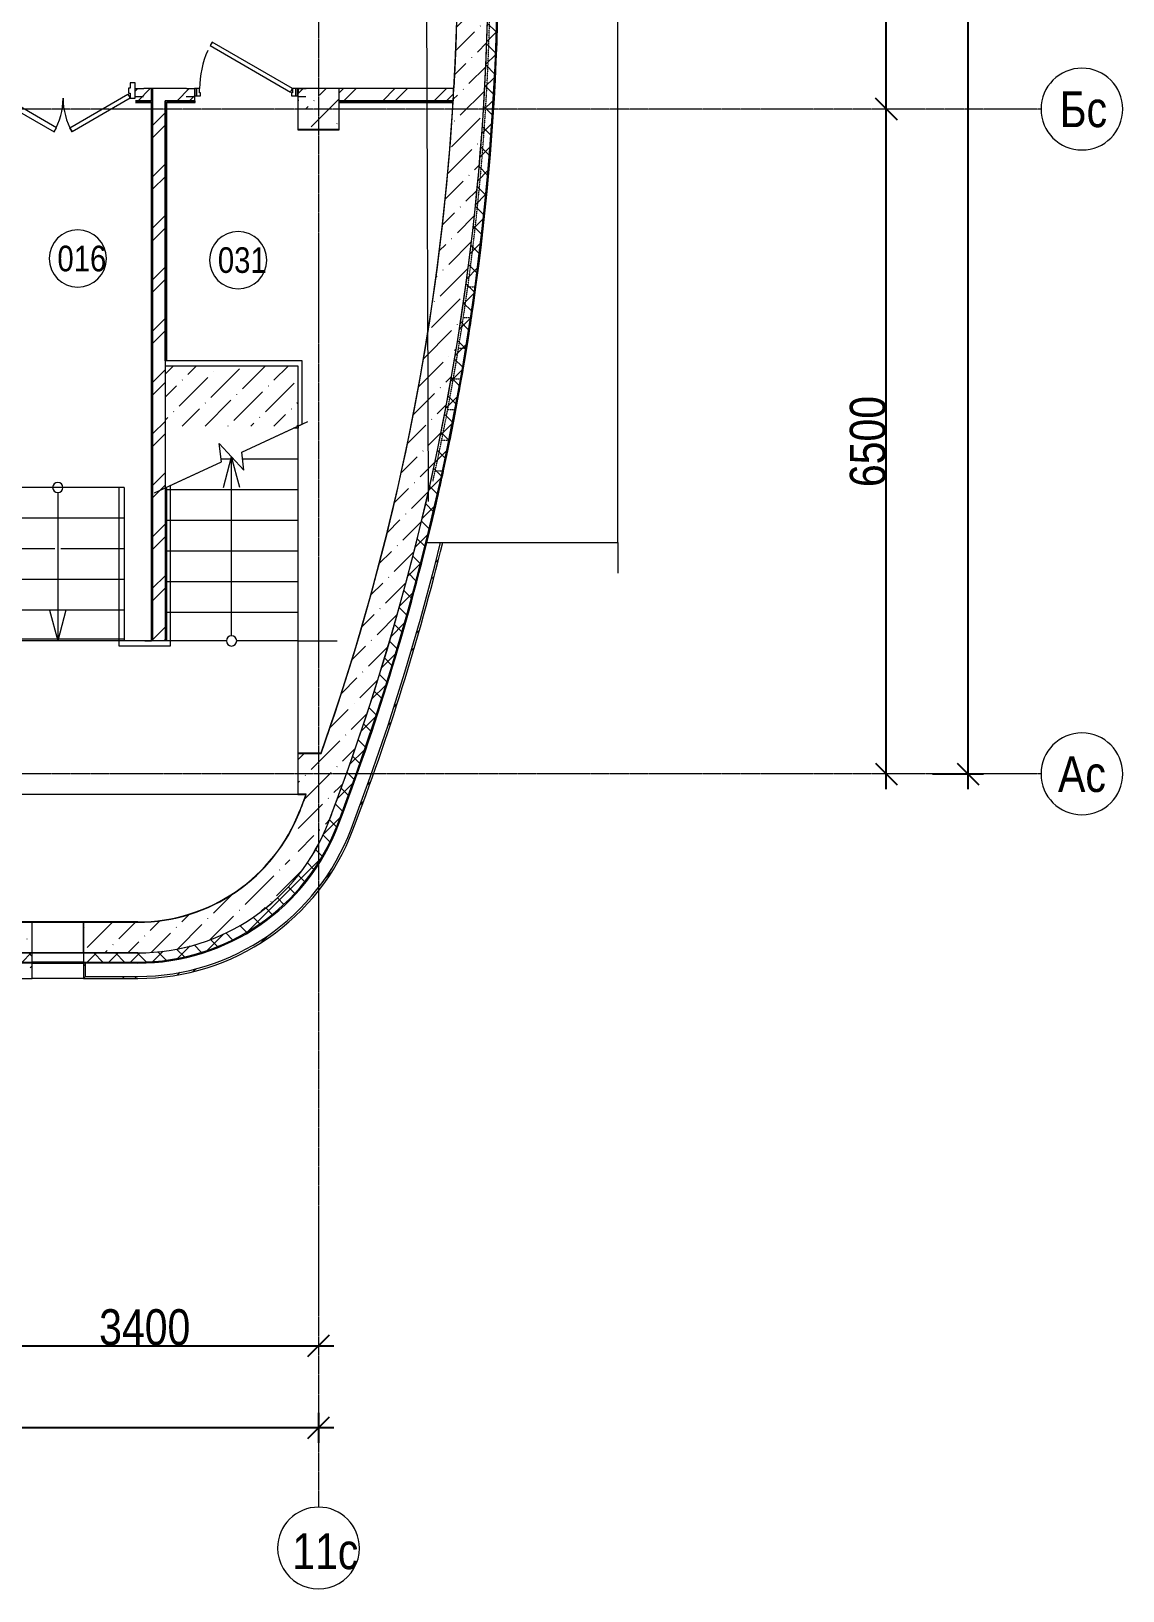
# Model space of a CAD drawing. Header units: metres. Extents: x -93142 to 227756, y -64772 to 286334.
# Drawn here: x 84653 to 95328, y -64772 to -49524 of the extents above; entities that cross this region are included whole.
import ezdxf

# ---------------------------------------------------------------- set-up
doc = ezdxf.new("R2010")
doc.units = ezdxf.units.M
for name, pattern in [('ADSK_Линия сетки', [21, 12, -3, 3, -3]), ('Сверху', [3.96875, 2.38125, -1.5875]), ('Сверху_2_', [3.96875, 2.38125, -1.5875])]:
    doc.linetypes.add(name, pattern=pattern)
for name, color, linetype, lineweight in [('A-ANNO-DIMS', 7, 'Continuous', 9), ('A-ANNO-NOTE', 7, 'Continuous', 5), ('A-AREA-IDEN', 7, 'Continuous', 9), ('A-DETL-MBND', 7, 'Continuous', 5), ('A-DETL-THIN', 7, 'Continuous', 5), ('A-DOOR', 7, 'Continuous', 5), ('A-DOOR-FRAM', 7, 'Continuous', 13), ('A-FLOR', 7, 'Continuous', 5), ('A-FLOR-PATT', 7, 'Continuous', 25), ('A-GLAZ', 7, 'Continuous', 5), ('A-WALL', 7, 'Continuous', 5), ('A-WALL-PATT', 7, 'Continuous', 18), ('I-WALL', 7, 'Continuous', 5), ('S-COLS', 7, 'Continuous', 5), ('S-FNDN', 7, 'Continuous', 5), ('S-GRID', 7, 'Continuous', 9), ('S-GRID-IDEN', 7, 'Continuous', 9), ('S-STRS-MBND', 7, 'Сверху', 5)]:
    doc.layers.add(name, color=color, linetype=linetype, lineweight=lineweight)
doc.layers.add('A-DETL', color=7, linetype='Continuous', lineweight=5, true_color=0x00a600)
doc.styles.add('GOST Common_I', font='ARIALN.TTF', dxfattribs={"height": 350})
doc.styles.add('GOST Common_I_1', font='ARIALN.TTF', dxfattribs={"height": 300})
doc.dimstyles.new('ADSK_Основной_3_5', dxfattribs={"dimscale": 304.8, "dimtxt": 352.000249, "dimasz": 0.695866, "dimexe": 0.492126, "dimexo": 0.984252, "dimgap": 0, "dimtad": 1, "dimdec": 3, "dimrnd": 0.001, "dimdsep": 46, "dimtxsty": 'GOST Common_I', "dimblk1": 'OBLIQUE', "dimblk2": 'OBLIQUE', "dimsah": 1, "dimcen": 0.09, "dimdle": 0.492126, "dimazin": 0, "dimtfac": 1, "dimtdec": 4, "dimtix": 1, "dimtmove": 0, "dimatfit": 3, "dimfxl": 1, "dimtvp": 1, "dimtolj": 1, "dimtzin": 0, "dimarcsym": 2})
pattern_1 = [(45, (0, 0), (84.19025, 308.69666), [396.875, -79.375, 3.353, -76.022])]
pattern_2 = [(45, (0, 0), (-251.4472, 251.4472), []), (45, (0, 381), (-251.4472, 251.4472), [])]
pattern_3 = [(0, (0, 0), (812.8, 203.2), [33.528, -576.072, 33.528, -576.072, -3251.2]), (0, (0, 0), (812.8, 203.2), [-1219.2, 33.528, -1185.672, 33.528, -576.072, -1422.4]), (0, (0, 0), (812.8, 203.2), [-3048, 33.528, -372.872, 33.528, -982.472]), (120, (304.8, 101.6), (-582.37636, 602.30545), [33.528, -576.072, 33.528, -576.072, -3251.2]), (120, (304.8, 101.6), (-582.37636, 602.30545), [-1219.2, 33.528, -1185.672, 33.528, -576.072, -1422.4]), (120, (304.8, 101.6), (-582.37636, 602.30545), [-3048, 33.528, -372.872, 33.528, -982.472]), (240, (406.4, 508), (-230.42364, -805.50545), [33.528, -576.072, 33.528, -576.072, -3251.2]), (240, (406.4, 508), (-230.42364, -805.50545), [-1219.2, 33.528, -1185.672, 33.528, -576.072, -1422.4]), (240, (406.4, 508), (-230.42364, -805.50545), [-3048, 33.528, -372.872, 33.528, -982.472])]
pattern_4 = [(45, (0, 0), (-106.06602, 106.06602), []), (135, (0, 0), (-106.06602, -106.06602), [])]

# ---------------------------------------------------------------- blocks, each defined once
blk = doc.blocks.new('1709 КДП АПК АС_Крыльца_rvt-1-Цокольный этаж')
at = {"layer": 'S-FNDN', "lineweight": 9}
blk.add_line((89005, -51999), (88995, -51998), dxfattribs=at)
at = {"layer": 'S-STRS-MBND', "linetype": 'Continuous', "lineweight": 9}
blk.add_line((88537, -54123), (88507, -43323), dxfattribs=at)
at = {"layer": 'S-STRS-MBND', "lineweight": 9}
for p, q in [((88922, -52023), (89001, -52023)), ((88922, -52023), (89001, -52023)), ((88879, -52323), (88958, -52323)), ((88879, -52323), (88958, -52323)), ((88832, -52623), (88911, -52623)), ((88832, -52623), (88911, -52623)), ((88781, -52923), (88861, -52923)), ((88781, -52923), (88861, -52923)), ((88726, -53223), (88805, -53223)), ((88726, -53223), (88805, -53223)), ((88667, -53523), (88747, -53523)), ((88667, -53523), (88747, -53523)), ((88604, -53823), (88684, -53823)), ((88604, -53823), (88684, -53823))]:
    blk.add_line(p, q, dxfattribs=at)
blk.add_arc((65374, -48786), 23770, 352.1723, 8.1327, dxfattribs=at)
blk.add_open_spline([(88581, -53925), (88721, -53296), (88834, -52661), (88922, -52023)], degree=3, dxfattribs=at)
blk = doc.blocks.new('Окно-Квадратный проем - 500 x 600_в_-242012-Цокольный этаж')
at = {"layer": 'A-GLAZ', "lineweight": 20}
for p, q in [((-258, -150), (-258, 150)), ((242, 150), (242, -150))]:
    blk.add_line(p, q, dxfattribs=at)
at = {"layer": 'A-GLAZ', "linetype": 'Сверху_2_', "lineweight": 20}
for p, q in [((-258, 150), (242, 150)), ((242, -150), (-258, -150))]:
    blk.add_line(p, q, dxfattribs=at)
blk = doc.blocks.new('Перекрытия 5 - Перекрытия 1-249049-Цокольный этаж')
at = {"layer": 'A-FLOR', "lineweight": 20}
for p, q in [((51600, 2500), (51600, 2800)), ((52900, 2800), (51600, 2800)), ((52900, 2800), (52900, 2500)), ((51600, 2200), (51600, 2500)), ((52900, 2500), (51600, 2500)), ((52900, 2500), (52900, 2200)), ((51600, 1900), (51600, 2200)), ((52221, 2200), (51600, 2200)), ((52900, 2200), (52279, 2200)), ((52900, 2200), (52900, 1900)), ((51600, 1600), (51600, 1900)), ((52900, 1900), (51600, 1900)), ((52900, 1900), (52900, 1600)), ((51600, 1300), (51600, 1600)), ((52900, 1600), (51600, 1600)), ((52900, 1600), (52900, 1300)), ((51600, 680), (51600, 1300)), ((53100, 1300), (51600, 1300))]:
    blk.add_line(p, q, dxfattribs=at)
blk = doc.blocks.new('Перекрытия 6 - Перекрытия 2-249093-Цокольный этаж')
at = {"layer": 'A-FLOR-PATT', "lineweight": 15}
h = blk.add_hatch(dxfattribs=at)
h.set_pattern_fill('FP_10', color=256, style=0, pattern_type=2)
h.set_pattern_definition([(45, (-32662.65, 56145.64), (84.19025, 308.69666), [396.875, -79.375, 3.353, -76.022])])
h.paths.add_polyline_path([(54600, 3400), (54600, 3987), (53300, 3987), (53300, 3400), (53891, 3400)], flags=0)
at = {"layer": 'A-FLOR', "lineweight": 15}
for p, q in [((53300, 3987), (53300, 3400)), ((54600, 3987), (53300, 3987)), ((54600, 3400), (54600, 3987))]:
    blk.add_line(p, q, dxfattribs=at)
at = {"layer": 'A-FLOR', "lineweight": 20}
blk.add_line((53100, 1300), (53165, 1300), dxfattribs=at)
blk = doc.blocks.new('КДП АПК - КР_rvt-1-Цокольный этаж')
at = {"layer": 'A-WALL-PATT', "lineweight": 15}
h = blk.add_hatch(dxfattribs=at)
h.set_pattern_fill('FP_9', color=256, style=0, pattern_type=2)
h.set_pattern_definition(pattern_1)
h.paths.add_polyline_path([(87563, -56612), (87663, -56346), (87343, -56346), (87283, -56505)], flags=0)
h.paths.add_polyline_path([(87663, -39946), (87563, -39679), (87283, -39786), (87343, -39946), (87567, -39946)], flags=0)
h.paths.add_polyline_path([(87663, -56346), (87838, -55853), (88002, -55356), (88156, -54856), (88298, -54352), (88429, -53845), (88549, -53336), (88658, -52824), (88755, -52310), (88841, -51794), (88916, -51276), (88979, -50757), (89031, -50236), (89071, -49714), (89100, -49192), (89117, -48669), (89123, -48146), (89117, -47622), (89100, -47099), (89067, -46526), (89028, -46029), (88979, -45535), (88915, -45009), (88878, -44749), (88832, -44484), (88730, -43961), (88616, -43441), (88491, -42923), (88541, -42923), (88429, -42446), (88298, -41939), (88156, -41436), (88002, -40935), (87838, -40439), (87663, -39946), (87663, -40346), (87488, -40346), (87659, -40848), (87818, -41353), (87966, -41862), (88102, -42374), (88227, -42890), (88339, -43408), (88441, -43928), (88530, -44450), (88608, -44975), (88674, -45501), (88727, -46029), (88769, -46557), (88799, -47086), (88817, -47616), (88823, -48151), (88817, -48676), (88799, -49205), (88769, -49735), (88726, -50272), (88674, -50791), (88608, -51317), (88530, -51841), (88441, -52363), (88339, -52884), (88227, -53402), (88102, -53917), (87966, -54429), (87818, -54938), (87659, -55444), (87488, -55946), (87663, -55946)], flags=0)
h = blk.add_hatch(dxfattribs=at)
h.set_pattern_fill('FP_9', color=256, style=0, pattern_type=2)
h.set_pattern_definition(pattern_1)
h.paths.add_polyline_path([(85696, -57896), (85846, -57890), (85996, -57873), (86143, -57845), (86289, -57806), (86431, -57756), (86568, -57695), (86701, -57624), (86828, -57544), (86949, -57454), (87073, -57345), (87169, -57248), (87266, -57134), (87355, -57012), (87434, -56884), (87504, -56751), (87563, -56612), (87283, -56505), (87263, -56551), (87263, -56985), (87000, -56985), (86984, -57005), (86884, -57111), (86775, -57209), (86658, -57297), (86534, -57374), (86404, -57441), (86269, -57496), (86129, -57539), (85987, -57571), (85842, -57589), (85696, -57596)], flags=0)
h = blk.add_hatch(dxfattribs=at)
h.set_pattern_fill('FP_9', color=256, style=0, pattern_type=2)
h.set_pattern_definition(pattern_1)
h.paths.add_polyline_path([(85163, -57896), (85696, -57896), (85696, -57596), (85163, -57596)], flags=0)
h.paths.add_polyline_path([(84525, -57896), (84663, -57896), (84663, -57596), (82803, -57596), (82803, -57896), (83511, -57896)], flags=0)
h.paths.add_polyline_path([(81653, -57896), (81653, -57596), (79193, -57596), (79193, -57896), (81483, -57896)], flags=0)
h.paths.add_polyline_path([(82783, -57896), (82783, -57596), (81673, -57596), (81673, -57896), (82497, -57896)], flags=0)
h.paths.add_polyline_path([(79173, -57896), (79173, -57596), (78073, -57596), (78073, -57896), (78442, -57896)], flags=0)
h.paths.add_polyline_path([(78053, -57896), (78053, -57596), (75313, -57596), (75313, -57896), (77935, -57896)], flags=0)
h.paths.add_polyline_path([(74813, -57896), (74813, -57596), (72533, -57596), (72499, -57896), (74386, -57896)], flags=0)
at = {"layer": 'S-COLS', "lineweight": 15}
h = blk.add_hatch(dxfattribs=at)
h.set_pattern_fill('FP_9', color=256, style=0, pattern_type=2)
h.set_pattern_definition(pattern_1)
h.paths.add_polyline_path([(87343, -49846), (87663, -49846), (87663, -49446), (87263, -49446), (87263, -49566), (87343, -49566)], flags=0)
h = blk.add_hatch(dxfattribs=at)
h.set_pattern_fill('FP_9', color=256, style=0, pattern_type=2)
h.set_pattern_definition(pattern_1)
h.paths.add_polyline_path([(87663, -56346), (87663, -55946), (87263, -55946), (87263, -56346), (87567, -56346)], flags=0)
at = {"layer": 'I-WALL', "lineweight": 15}
for p, q in [((84663, -57596), (82803, -57596)), ((84663, -57896), (84663, -57596)), ((84663, -57596), (85163, -57596)), ((85696, -57596), (85163, -57596)), ((85163, -57596), (85163, -57896)), ((82803, -57896), (84663, -57896)), ((85163, -57896), (84663, -57896)), ((85163, -57896), (85696, -57896))]:
    blk.add_line(p, q, dxfattribs=at)
for centre, radius, start, end in [((65373, -48146), 23450, 340.572, 19.428), ((65373, -48146), 23750, 339.8021, 8.2233), ((65373, -48146), 23450, 339.1162, 339.5322), ((65373, -48146), 23750, 339.1155, 339.8021), ((85696, -55896), 1700, 337.3084, 338.9972), ((85696, -55896), 2000, 270, 339.0065), ((85696, -55896), 1700, 270, 320.1395)]:
    blk.add_arc(centre, radius, start, end, dxfattribs=at)
at = {"layer": 'S-COLS', "lineweight": 15}
for p, q in [((87663, -49446), (87263, -49446)), ((87263, -49446), (87263, -49486)), ((87263, -49556), (87263, -49566)), ((87663, -49846), (87663, -49446)), ((87343, -49846), (87663, -49846)), ((87488, -55946), (87263, -55946)), ((87263, -56346), (87343, -56346))]:
    blk.add_line(p, q, dxfattribs=at)
at = {"lineweight": 15}
for name in ['Перекрытия 6 - Перекрытия 2-249093-Цокольный этаж', 'Перекрытия 5 - Перекрытия 1-249049-Цокольный этаж']:
    blk.add_blockref(name, (32663, -56146), dxfattribs=at)
at = {"lineweight": 15, "rotation": 180}
blk.add_blockref('Окно-Квадратный проем - 500 x 600_в_-242012-Цокольный этаж', (84904, -57746), dxfattribs=at)
blk = doc.blocks.new('Дверь-ВНУТРЕННЯЯ - ДГ 21-14-2330237-Цокольный этаж')
at = {"layer": 'A-DOOR', "lineweight": 13}
for p, q in [((-655, 61), (-88, 389)), ((-65, 350), (-633, 22)), ((-88, 389), (-65, 350)), ((88, 389), (65, 350)), ((65, 350), (632, 22)), ((655, 61), (88, 389)), ((-633, 22), (-655, 61)), ((632, 22), (655, 61))]:
    blk.add_line(p, q, dxfattribs=at)
at = {"layer": 'A-DOOR'}
for centre, start, end in [((-655, 61), 0, 30), ((655, 61), 150, 180)]:
    blk.add_arc(centre, 655, start, end, dxfattribs=at)
at = {"layer": 'A-DOOR-FRAM'}
for p, q in [((-655, 61), (-705, 61)), ((-705, 61), (-705, -89)), ((-655, 12), (-655, 61)), ((-639, 12), (-655, 12)), ((-639, -39), (-639, 12)), ((655, 12), (639, 12)), ((639, 12), (639, -39)), ((655, 61), (655, 12)), ((705, 61), (655, 61)), ((705, -89), (705, 61)), ((-705, -89), (-655, -89)), ((-655, -89), (-655, -39)), ((-655, -39), (-639, -39)), ((639, -39), (655, -39)), ((655, -39), (655, -89)), ((655, -89), (705, -89))]:
    blk.add_line(p, q, dxfattribs=at)
blk = doc.blocks.new('AC_Дверь_Однопольная_ДеревяннаяВнутренняя_ГОСТ6629-88 - ДГ 21-10Л-2270753-Цокольный этаж')
at = {"layer": 'A-DOOR', "lineweight": 13}
for p, q in [((-333, 495), (-353, 460)), ((-353, 460), (435, 5)), ((455, 40), (-333, 495)), ((435, 5), (455, 40))]:
    blk.add_line(p, q, dxfattribs=at)
at = {"layer": 'A-DOOR', "lineweight": 18}
for p, q in [((-485, 40), (-505, 40)), ((-505, 40), (-505, -30)), ((-485, -30), (-485, 40)), ((505, 40), (485, 40)), ((485, 40), (485, -30)), ((505, -30), (505, 40)), ((-505, -30), (-485, -30)), ((485, -30), (505, -30))]:
    blk.add_line(p, q, dxfattribs=at)
at = {"layer": 'A-DOOR'}
blk.add_arc((455, 40), 910, 155.7365, 180, dxfattribs=at)
at = {"layer": 'A-DOOR-FRAM'}
for p, q in [((-455, 40), (-485, 40)), ((-485, 40), (-485, -30)), ((-455, 0), (-455, 40)), ((-445, 0), (-455, 0)), ((-445, -30), (-445, 0)), ((455, 0), (445, 0)), ((445, 0), (445, -30)), ((485, 40), (455, 40)), ((455, 40), (455, 0)), ((485, -30), (485, 40)), ((-485, -30), (-445, -30)), ((445, -30), (485, -30))]:
    blk.add_line(p, q, dxfattribs=at)
blk = doc.blocks.new('Ось сетки - D8-1256827-Цокольный этаж')
at = {"layer": 'S-GRID-IDEN'}
for start, end in [(360, 180), (180, 360)]:
    blk.add_arc((0, 0), 4, start, end, dxfattribs=at)
blk = doc.blocks.new('_Oblique')
at = {"color": 0, "linetype": 'ByBlock', "lineweight": -2}
blk.add_line((-0.5, -0.5), (0.5, 0.5), dxfattribs=at)
blk = doc.blocks.new('DIMBLOCK10-Цокольный этаж')
at = {"layer": 'A-ANNO-DIMS', "color": 0, "lineweight": -2, "transparency": 16777216}
for p, q in [((83913, -62376), (87613, -62376)), ((84063, -62526), (84063, -62526)), ((87463, -62526), (87463, -62526))]:
    blk.add_line(p, q, dxfattribs=at)
at = {"layer": 'Defpoints', "color": 0, "transparency": 16777216}
for p in [(84063, -62226), (87463, -62226), (87463, -62376)]:
    blk.add_point(p, dxfattribs=at)
at = {"layer": 'A-ANNO-DIMS', "color": 0, "lineweight": -2, "transparency": 16777216, "xscale": 212.1, "yscale": 212.1, "zscale": 212.1, "rotation": 180}
blk.add_blockref('_Oblique', (84063, -62376), dxfattribs=at)
at = {"layer": 'A-ANNO-DIMS', "color": 0, "lineweight": -2, "transparency": 16777216, "xscale": 212.1, "yscale": 212.1, "zscale": 212.1}
blk.add_blockref('_Oblique', (87463, -62376), dxfattribs=at)
at = {"layer": 'A-ANNO-DIMS', "color": 0, "lineweight": 15, "transparency": 16777216, "insert": (85763, -62197), "char_height": 350, "width": 980.83, "attachment_point": 5, "style": 'GOST Common_I'}
blk.add_mtext('\\A1;3400', dxfattribs=at)
blk = doc.blocks.new('DIMBLOCK11-Цокольный этаж')
at = {"layer": 'A-ANNO-DIMS', "color": 0, "lineweight": -2, "transparency": 16777216}
for p, q in [((93815, -56936), (93815, -40636)), ((93468, -40786), (93965, -40786)), ((93468, -56786), (93965, -56786))]:
    blk.add_line(p, q, dxfattribs=at)
at = {"layer": 'Defpoints', "color": 0, "transparency": 16777216}
for p in [(93168, -40786), (93815, -40786), (93168, -56786)]:
    blk.add_point(p, dxfattribs=at)
at = {"layer": 'A-ANNO-DIMS', "color": 0, "lineweight": -2, "transparency": 16777216, "xscale": 212.1, "yscale": 212.1, "zscale": 212.1}
for p, rotation in [((93815, -40786), 90), ((93815, -56786), 270)]:
    blk.add_blockref('_Oblique', p, dxfattribs=dict(at, rotation=rotation))
at = {"layer": 'A-ANNO-DIMS', "color": 0, "lineweight": 15, "transparency": 16777216, "insert": (93636, -48786), "char_height": 350, "width": 1116.86, "attachment_point": 5, "rotation": 90, "style": 'GOST Common_I'}
blk.add_mtext('\\A1;16000', dxfattribs=at)
blk = doc.blocks.new('DIMBLOCK12-Цокольный этаж')
at = {"layer": 'A-ANNO-DIMS', "color": 0, "lineweight": -2, "transparency": 16777216}
for p, q in [((93015, -56936), (93015, -50136)), ((93165, -50286), (93165, -50286)), ((93165, -56786), (93165, -56786))]:
    blk.add_line(p, q, dxfattribs=at)
at = {"layer": 'Defpoints', "color": 0, "transparency": 16777216}
for p in [(92865, -50286), (93015, -50286), (92865, -56786)]:
    blk.add_point(p, dxfattribs=at)
at = {"layer": 'A-ANNO-DIMS', "color": 0, "lineweight": -2, "transparency": 16777216, "xscale": 212.1, "yscale": 212.1, "zscale": 212.1}
for p, rotation in [((93015, -50286), 90), ((93015, -56786), 270)]:
    blk.add_blockref('_Oblique', p, dxfattribs=dict(at, rotation=rotation))
at = {"layer": 'A-ANNO-DIMS', "color": 0, "lineweight": 15, "transparency": 16777216, "insert": (92836, -53536), "char_height": 350, "width": 945.03, "attachment_point": 5, "rotation": 90, "style": 'GOST Common_I'}
blk.add_mtext('\\A1;6500', dxfattribs=at)
blk = doc.blocks.new('DIMBLOCK13-Цокольный этаж')
at = {"layer": 'A-ANNO-DIMS', "color": 0, "lineweight": -2, "transparency": 16777216}
for p, q in [((93015, -50436), (93015, -47136)), ((93165, -47286), (93165, -47286)), ((93165, -50286), (93165, -50286))]:
    blk.add_line(p, q, dxfattribs=at)
at = {"layer": 'Defpoints', "color": 0, "transparency": 16777216}
for p in [(92865, -47286), (93015, -47286), (92865, -50286)]:
    blk.add_point(p, dxfattribs=at)
at = {"layer": 'A-ANNO-DIMS', "color": 0, "lineweight": -2, "transparency": 16777216, "xscale": 212.1, "yscale": 212.1, "zscale": 212.1}
for p, rotation in [((93015, -47286), 90), ((93015, -50286), 270)]:
    blk.add_blockref('_Oblique', p, dxfattribs=dict(at, rotation=rotation))
at = {"layer": 'A-ANNO-DIMS', "color": 0, "lineweight": 15, "transparency": 16777216, "insert": (92836, -48786), "char_height": 350, "width": 945.03, "attachment_point": 5, "rotation": 90, "style": 'GOST Common_I'}
blk.add_mtext('\\A1;3000', dxfattribs=at)
blk = doc.blocks.new('DIMBLOCK15-Цокольный этаж')
at = {"layer": 'A-ANNO-DIMS', "color": 0, "lineweight": -2, "transparency": 16777216}
for p, q in [((32663, -63032), (32663, -63326)), ((87463, -63032), (87463, -63326)), ((32513, -63176), (87613, -63176))]:
    blk.add_line(p, q, dxfattribs=at)
at = {"layer": 'Defpoints', "color": 0, "transparency": 16777216}
for p in [(32663, -62732), (87463, -62732), (87463, -63176)]:
    blk.add_point(p, dxfattribs=at)
at = {"layer": 'A-ANNO-DIMS', "color": 0, "lineweight": -2, "transparency": 16777216, "xscale": 212.1, "yscale": 212.1, "zscale": 212.1, "rotation": 180}
blk.add_blockref('_Oblique', (32663, -63176), dxfattribs=at)
at = {"layer": 'A-ANNO-DIMS', "color": 0, "lineweight": -2, "transparency": 16777216, "xscale": 212.1, "yscale": 212.1, "zscale": 212.1}
blk.add_blockref('_Oblique', (87463, -63176), dxfattribs=at)
at = {"layer": 'A-ANNO-DIMS', "color": 0, "lineweight": 15, "transparency": 16777216, "insert": (60063, -62997), "char_height": 350, "width": 1217.09, "attachment_point": 5, "style": 'GOST Common_I'}
blk.add_mtext('\\A1;54800', dxfattribs=at)
blk = doc.blocks.new('ПСС_Марка_помещения - Имя_2_5мм-224473-Цокольный этаж')
at = {"layer": 'A-AREA-IDEN'}
for start, end in [(360, 180), (180, 360)]:
    blk.add_arc((-0.07, 0.04), 3.5, start, end, dxfattribs=at)

msp = doc.modelspace()

# ---------------------------------------------------------------- hatches: boundary and pattern name
at = {"layer": 'A-WALL-PATT', "lineweight": 15, "true_color": 0x787878}
h = msp.add_hatch(dxfattribs=at)
h.set_pattern_fill('FP_4', color=8, style=0, pattern_type=2)
h.set_pattern_definition(pattern_4)
h.paths.add_polyline_path([(87646.8419, -57284.3325), (87834.6597, -56774.7386), (88010.8204, -56260.9986), (88175.2325, -55743.379), (88327.8107, -55222.1485), (88468.4759, -54697.5775), (88597.155, -54169.9384), (88713.7812, -53639.5049), (88819.1753, -53101.4448), (88910.6392, -52571.3572), (88990.7689, -52034.1975), (89058.6414, -51495.3517), (89114.2216, -50955.0997), (89157.4805, -50413.7218), (89188.3958, -49871.499), (89206.9514, -49328.7126), (89213.1377, -48785.6443), (89206.9514, -48242.5761), (89188.3958, -47699.7897), (89153.7286, -47110.6119), (89114.2216, -46616.1889), (89052.7136, -46028.875), (88990.5304, -45535.4925), (88910.6392, -44999.9314), (88818.294, -44464.7363), (88713.7812, -43931.7838), (88597.155, -43401.3502), (88468.4759, -42873.7111), (88327.8107, -42349.1401), (88161.7089, -41785.3332), (88010.8204, -41310.29), (87834.6597, -40796.55), (87646.8419, -40286.9562), (87562.7851, -40319.119), (87749.8903, -40826.7847), (87925.3825, -41338.5809), (88089.1708, -41854.2418), (88241.1701, -42373.5), (88381.3015, -42896.0859), (88513.6572, -43440.6707), (88627.8084, -43961.0281), (88730.2584, -44483.7916), (88821.7871, -45014.2596), (88901.6127, -45549.3864), (88969.2277, -46086.1927), (89024.5969, -46624.4), (89067.6917, -47163.7289), (89098.4897, -47703.8995), (89116.9749, -48244.6315), (89123.1377, -48785.6443), (89116.9749, -49326.6571), (89098.4897, -49867.3891), (89067.6917, -50407.5597), (89024.5969, -50946.8886), (88969.2277, -51485.0959), (88901.6127, -52021.9022), (88821.7871, -52557.029), (88727.5869, -53101.4448), (88625.676, -53621.1342), (88509.4923, -54149.5603), (88381.3015, -54675.2027), (88241.1701, -55197.7886), (88089.1708, -55717.0468), (87925.3825, -56232.7077), (87749.8903, -56744.5039), (87562.7851, -57252.1696), (87567.1599, -57253.8435)], flags=0)
at = {"layer": 'A-WALL-PATT', "lineweight": 15}
h = msp.add_hatch(dxfattribs=at)
h.set_pattern_fill('FP_2', color=256, style=0, pattern_type=2)
h.set_pattern_definition(pattern_3)
h.paths.add_polyline_path([(88787.4865, -50078.227), (88800.2261, -49821.9977), (88810.1618, -49565.6443), (88807.1602, -49565.6436), (88797.2269, -49821.915), (88784.4911, -50078.0616)], flags=0)
h.paths.add_polyline_path([(88812.6876, -49485.6443), (88821.1885, -49087.9894), (88822.9437, -48690.2476), (88817.9525, -48292.5332), (88806.2165, -47894.9606), (88787.7391, -47497.6443), (88784.8995, -47500.6467), (88806.8317, -47995.8381), (88818.2911, -48491.3825), (88819.2726, -48987.0584), (88809.7757, -49482.6438)], flags=0)
h = msp.add_hatch(dxfattribs=at)
h.set_pattern_fill('FP_1', color=256, style=0, pattern_type=2)
h.set_pattern_definition(pattern_2)
h.paths.add_polyline_path([(85752.6532, -50205.6443), (86252.6532, -50205.6443), (86252.6532, -50085.6443), (85672.6532, -50085.6444), (85673.366, -50205.6443)], flags=0)
h = msp.add_hatch(dxfattribs=at)
h.set_pattern_fill('FP_2', color=256, style=0, pattern_type=2)
h.set_pattern_definition(pattern_3)
h.paths.add_polyline_path([(85827.6532, -55485.6443), (85830.6532, -55485.6443), (85830.6532, -50217.6443), (85827.6532, -50217.6443), (85827.6532, -55223.2157)], flags=0)
h.paths.add_polyline_path([(85830.6532, -50205.6443), (85830.6532, -50085.6443), (85827.6532, -50085.6443), (85827.6532, -50205.6443)], flags=0)
h = msp.add_hatch(dxfattribs=at)
h.set_pattern_fill('FP_2', color=256, style=0, pattern_type=2)
h.set_pattern_definition(pattern_3)
h.paths.add_polyline_path([(85830.6532, -55485.6443), (85842.6532, -55485.6443), (85842.6532, -50085.6443), (85830.6532, -50085.6443), (85830.6532, -55223.2157)], flags=0)
h = msp.add_hatch(dxfattribs=at)
h.set_pattern_fill('FP_1', color=256, style=0, pattern_type=2)
h.set_pattern_definition(pattern_2)
h.paths.add_polyline_path([(88782.6532, -50205.6443), (88782.6532, -50085.6443), (87662.6532, -50085.6443), (87662.6532, -50205.6443), (88780.1046, -50205.6443)], flags=0)
h = msp.add_hatch(dxfattribs=at)
h.set_pattern_fill('FP_1', color=256, style=0, pattern_type=2)
h.set_pattern_definition(pattern_2)
h.paths.add_polyline_path([(85842.6532, -55485.6443), (85962.6532, -55485.6443), (85962.6532, -50205.6443), (85842.6532, -50205.6443), (85842.6532, -55223.2157)], flags=0)
h = msp.add_hatch(dxfattribs=at)
h.set_pattern_fill('FP_2', color=256, style=0, pattern_type=2)
h.set_pattern_definition(pattern_3)
h.paths.add_polyline_path([(85974.5737, -55485.6443), (85974.6532, -55485.6443), (85974.6532, -53995.5798), (85962.6532, -53995.5798), (85962.6532, -55485.6443)], flags=0)
h.paths.add_polyline_path([(85962.6532, -52745.6443), (85974.6532, -52745.6443), (85974.6532, -50205.6443), (85962.6532, -50205.6443), (85962.6532, -51686.9308)], flags=0)
h = msp.add_hatch(dxfattribs=at)
h.set_pattern_fill('FP_2', color=256, style=0, pattern_type=2)
h.set_pattern_definition(pattern_3)
h.paths.add_polyline_path([(85977.6334, -55485.6443), (85977.6532, -55485.6443), (85977.6532, -53995.5798), (85974.6532, -53995.5798), (85974.6532, -55485.6443)], flags=0)
h.paths.add_polyline_path([(85975.2693, -52745.6443), (85977.6532, -52745.6443), (85977.6532, -50217.6443), (85974.6532, -50217.6443), (85974.6532, -52745.6443)], flags=0)
h = msp.add_hatch(dxfattribs=at)
h.set_pattern_fill('FP_2', color=256, style=0, pattern_type=2)
h.set_pattern_definition(pattern_3)
h.paths.add_polyline_path([(87487.8952, -56585.6443), (87662.6322, -56071.3108), (87825.4088, -55553.0679), (87976.1378, -55031.1937), (88114.7383, -54505.9682), (88241.1358, -53977.6732), (88355.2626, -53446.5922), (88457.0575, -52913.0102), (88546.4657, -52377.2135), (88623.4394, -51839.4896), (88687.9372, -51300.127), (88739.9246, -50759.4152), (88779.3736, -50217.6443), (88776.184, -50220.6469), (88736.7039, -50761.8994), (88684.7074, -51302.0958), (88620.2225, -51840.944), (88543.2839, -52378.1555), (88453.9326, -52913.4425), (88352.2166, -53446.5181), (88238.1903, -53977.0968), (88108.9954, -54515.9588), (87973.458, -55029.628), (87822.8937, -55551.0167), (87660.3028, -56068.7811), (87485.7723, -56582.6438)], flags=0)
h = msp.add_hatch(dxfattribs=at)
h.set_pattern_fill('FP_2', color=256, style=0, pattern_type=2)
h.set_pattern_definition(pattern_3)
h.paths.add_polyline_path([(87662.6532, -50217.6443), (88779.3736, -50217.6443), (88780.1046, -50205.6443), (87662.6532, -50205.6443)], flags=0)
h = msp.add_hatch(dxfattribs=at)
h.set_pattern_fill('FP_2', color=256, style=0, pattern_type=2)
h.set_pattern_definition(pattern_3)
h.paths.add_polyline_path([(88776.1842, -50220.6443), (88776.3679, -50217.6443), (87665.6532, -50217.6443), (87665.6532, -50220.6443), (88581.1132, -50220.6443)], flags=0)
h = msp.add_hatch(dxfattribs=at)
h.set_pattern_fill('FP_1', color=256, style=0, pattern_type=2)
h.set_pattern_definition(pattern_2)
h.paths.add_polyline_path([(87799.4357, -57333.2263), (87987.0788, -56823.6583), (88163.1452, -56309.9755), (88327.5448, -55792.4408), (88480.1934, -55271.3191), (88621.0129, -54746.8772), (88675.7332, -54522.9788), (88655.1384, -54522.9788), (88599.1518, -54751.6036), (88458.7716, -55273.6262), (88306.6601, -55792.3518), (88142.8947, -56307.5169), (87967.5585, -56818.8597), (87780.7407, -57326.1203)], flags=0)
h = msp.add_hatch(dxfattribs=at)
h.set_pattern_fill('FP_2', color=256, style=0, pattern_type=2)
h.set_pattern_definition(pattern_3)
h.paths.add_polyline_path([(87282.6004, -57144.9473), (87343.3477, -56983.9597), (87339.0257, -56986.9597), (87279.7986, -57143.875)], flags=0)
h = msp.add_hatch(dxfattribs=at)
h.set_pattern_fill('FP_2', color=256, style=0, pattern_type=2)
h.set_pattern_definition(pattern_3)
h.paths.add_polyline_path([(85695.5434, -58235.6443), (85841.5909, -58229.3592), (85986.5584, -58210.5504), (86129.3742, -58179.3568), (86268.982, -58136.0093), (86404.3498, -58080.8283), (86534.4764, -58014.2218), (86658.3998, -57936.6823), (86775.2036, -57848.7833), (86884.0241, -57751.1745), (86984.0566, -57644.5778), (87074.5616, -57529.7814), (87154.8698, -57407.6342), (87224.3874, -57279.0392), (87282.6004, -57144.9473), (87279.7986, -57143.875), (87221.6882, -57277.7299), (87152.2932, -57406.0976), (87072.1266, -57528.0291), (86981.7813, -57642.6226), (86881.9253, -57749.0309), (86773.2969, -57846.4671), (86656.6993, -57934.2108), (86532.9948, -58011.6132), (86403.0979, -58078.102), (86267.9693, -58133.1854), (86128.6079, -58176.4563), (85986.0444, -58207.5947), (85841.3329, -58226.3703), (85695.5434, -58232.6443)], flags=0)
at = {"layer": 'A-WALL-PATT', "lineweight": 15, "true_color": 0x787878}
h = msp.add_hatch(dxfattribs=at)
h.set_pattern_fill('FP_4', color=8, style=0, pattern_type=2)
h.set_pattern_definition(pattern_4)
h.paths.add_polyline_path([(85695.5434, -58625.6443), (85852.7237, -58619.7255), (86009.0137, -58602.0025), (86163.5283, -58572.5759), (86315.3922, -58531.6121), (86463.7453, -58479.3433), (86607.7474, -58416.0655), (86746.5828, -58342.1371), (86879.4652, -58257.9768), (87005.6419, -58164.0613), (87132.9907, -58052.2436), (87235.0617, -57949.1447), (87337.0054, -57829.3608), (87429.6519, -57702.2495), (87512.4765, -57568.5305), (87585.0102, -57428.9613), (87646.8419, -57284.3325), (87562.7851, -57252.1696), (87503.6124, -57390.5633), (87434.1996, -57524.1151), (87354.9398, -57652.0687), (87266.282, -57773.6993), (87168.7282, -57888.3182), (87060.1833, -57997.5754), (86949.1899, -58093.9673), (86828.4488, -58183.8328), (86701.2915, -58264.3637), (86568.438, -58335.104), (86430.6408, -58395.6528), (86288.6804, -58445.6675), (86143.3607, -58484.8646), (85995.5048, -58513.0222), (85845.95, -58529.9808), (85695.5434, -58535.6443)], flags=0)
at = {"layer": 'A-WALL-PATT', "lineweight": 15}
h = msp.add_hatch(dxfattribs=at)
h.set_pattern_fill('FP_1', color=256, style=0, pattern_type=2)
h.set_pattern_definition(pattern_2)
h.paths.add_polyline_path([(85695.5434, -58785.6443), (85855.349, -58779.9621), (86014.3474, -58762.944), (86171.7356, -58734.6761), (86326.7186, -58695.3012), (86478.5136, -58645.0181), (86626.3539, -58584.0807), (86769.4928, -58512.797), (86907.2073, -58431.5268), (87038.8018, -58340.6808), (87163.6117, -58240.7178), (87281.0065, -58132.1426), (87390.3933, -58015.5037), (87491.2196, -57891.3901), (87582.9762, -57760.4289), (87665.1996, -57623.2814), (87737.4744, -57480.6404), (87799.4357, -57333.2263), (87780.7407, -57326.1203), (87715.1499, -57481.2075), (87638.0438, -57630.9033), (87549.862, -57774.3543), (87451.1075, -57910.7424), (87342.3431, -58039.2901), (87224.1891, -58159.2644), (87097.3192, -58269.9812), (86962.4567, -58370.8093), (86820.3706, -58461.1738), (86671.871, -58540.5594), (86517.8046, -58608.5134), (86359.05, -58664.6485), (86196.5122, -58708.6446), (86031.1179, -58740.2508), (85858.153, -58759.5006), (85695.5434, -58765.6443)], flags=0)
h = msp.add_hatch(dxfattribs=at)
h.set_pattern_fill('FP_2', color=256, style=0, pattern_type=2)
h.set_pattern_definition(pattern_3)
h.paths.add_polyline_path([(84525.3001, -58235.6443), (85695.5434, -58235.6443), (85695.5434, -58232.6443), (84277.6532, -58232.6443), (84277.6532, -58235.6443)], flags=0)
at = {"layer": 'A-WALL-PATT', "lineweight": 15, "true_color": 0x787878}
h = msp.add_hatch(dxfattribs=at)
h.set_pattern_fill('FP_4', color=8, style=0, pattern_type=2)
h.set_pattern_definition(pattern_4)
h.paths.add_polyline_path([(85539.2534, -58625.6443), (85695.5434, -58625.6443), (85695.5434, -58535.6443), (85162.6532, -58535.6443), (85162.6532, -58625.6443)], flags=0)
h.paths.add_polyline_path([(84662.6532, -58625.6443), (84662.6532, -58535.6443), (75312.6532, -58535.6443), (75312.6532, -58625.6443), (84525.3001, -58625.6443)], flags=0)
h.paths.add_polyline_path([(74812.6532, -58625.6443), (74812.6532, -58535.6443), (72498.6183, -58535.6443), (72488.2469, -58625.6443), (74385.7672, -58625.6443)], flags=0)
at = {"layer": 'A-WALL-PATT', "lineweight": 15}
h = msp.add_hatch(dxfattribs=at)
h.set_pattern_fill('FP_1', color=256, style=0, pattern_type=2)
h.set_pattern_definition(pattern_2)
h.paths.add_polyline_path([(84525.3001, -58785.6443), (84662.6532, -58785.6443), (84662.6532, -58635.6443), (84642.6532, -58635.6443), (84642.6532, -58765.6443), (75332.6532, -58765.6443), (75332.6532, -58635.6443), (75312.6532, -58635.6443), (75312.6532, -58785.6443), (82497.3935, -58785.6443)], flags=0)
h.paths.add_polyline_path([(85695.5434, -58785.6443), (85695.5434, -58765.6443), (85182.6532, -58765.6443), (85182.6532, -58635.6443), (85162.6532, -58635.6443), (85162.6532, -58785.6443)], flags=0)
h.paths.add_polyline_path([(74812.6532, -58785.6443), (74812.6532, -58635.6443), (74792.6532, -58635.6443), (74792.6532, -58765.6443), (72472.1138, -58765.6443), (72469.809, -58785.6443), (74385.7672, -58785.6443)], flags=0)

# ---------------------------------------------------------------- linework, layer by layer
at = {"layer": 'A-ANNO-NOTE', "lineweight": 15}
msp.add_line((90391.2088, -54522.9788), (90391.2088, -54822.9788), dxfattribs=at)
at = {"layer": 'A-DETL', "color": 7, "lineweight": 15}
for p, q in [((86712.2735, -53640.0379), (87359.6532, -53340.69)), ((86513.383, -53734.1777), (86492.0043, -53555.4518)), ((86492.0043, -53555.4518), (86733.3021, -53815.8368)), ((86733.3021, -53815.8368), (86712.2735, -53640.0379)), ((85859.8664, -54036.3632), (86513.383, -53734.1777)), ((86532.2684, -53985.6443), (86612.6532, -53685.6443)), ((86612.6532, -55435.6443), (86612.6532, -53685.6443)), ((86693.038, -53985.6443), (86612.6532, -53685.6443)), ((84912.6532, -54035.6443), (84912.6532, -55485.6443)), ((84832.2685, -55185.6443), (84912.6532, -55485.6443)), ((84993.038, -55185.6443), (84912.6532, -55485.6443)), ((86562.6532, -55485.6443), (84262.6532, -55485.6443)), ((87262.6532, -55485.6443), (86662.6532, -55485.6443))]:
    msp.add_line(p, q, dxfattribs=at)
for centre, start, end in [((84912.6532, -53985.6443), 0, 180), ((84912.6532, -53985.6443), 180, 0), ((86612.6532, -55485.6443), 0, 180), ((86612.6532, -55485.6443), 180, 360)]:
    msp.add_arc(centre, 50, start, end, dxfattribs=at)
at = {"layer": 'A-DETL-MBND', "lineweight": 15}
for p, q in [((87262.6542, -55485.6443), (87644.3168, -55485.6443)), ((84277.6532, -56985.4556), (86999.7161, -56984.7155))]:
    msp.add_line(p, q, dxfattribs=at)
at = {"layer": 'A-DETL-THIN', "lineweight": 15}
for p, q in [((90391.2088, -54522.9788), (90391.2088, -48832.9836)), ((85962.6532, -50205.6443), (85962.6532, -55485.6443)), ((86012.6532, -53965.7147), (86012.6532, -55535.6443)), ((85512.6532, -55535.6443), (85512.6532, -53985.6443)), ((88522.7704, -54522.9788), (90391.2088, -54522.9788)), ((87262.6532, -56984.644), (87262.6532, -55485.6443)), ((86012.6532, -55535.6443), (85512.6532, -55535.6443)), ((84262.6532, -56984.644), (87262.6532, -56984.644))]:
    msp.add_line(p, q, dxfattribs=at)
at = {"layer": 'A-DETL-THIN', "color": 7, "lineweight": 15, "true_color": 0xffffff}
for p, q in [((87302.6532, -52745.6443), (85962.6532, -52745.6443)), ((85962.6532, -52745.6443), (85962.6532, -53988.8347)), ((87302.6532, -53367.0468), (87302.6532, -52745.6443)), ((86712.2735, -53640.0379), (87302.6532, -53367.0468)), ((86513.383, -53734.1777), (86492.0043, -53555.4518)), ((86492.0043, -53555.4518), (86733.3021, -53815.8368)), ((86733.3021, -53815.8368), (86712.2735, -53640.0379)), ((85962.6532, -53988.8347), (86513.383, -53734.1777))]:
    msp.add_line(p, q, dxfattribs=at)
at = {"layer": 'A-DETL-THIN', "lineweight": 15}
msp.add_arc((65373.1377, -48785.6443), 23850, 346.08045885, 14.22994766, dxfattribs=at)
at = {"layer": 'A-FLOR', "lineweight": 15}
for p, q in [((87262.6452, -53705.5573), (87262.6452, -53405.5798)), ((86509.9595, -53705.5573), (86631.1065, -53705.5573)), ((86720.1108, -53705.5573), (87262.6452, -53705.5573)), ((87262.6475, -54005.5671), (87262.6475, -53705.5573)), ((85977.6532, -54005.5671), (87262.6475, -54005.5671)), ((87262.6497, -54305.5573), (87262.6497, -54005.5671)), ((85977.6532, -54305.5573), (87262.6497, -54305.5573)), ((87262.652, -54605.5671), (87262.652, -54305.5573)), ((85977.6532, -54605.5671), (87262.652, -54605.5671)), ((87262.6542, -54905.5573), (87262.6542, -54605.5671)), ((85977.6532, -54905.5573), (87262.6542, -54905.5573)), ((87262.652, -55205.5671), (87262.652, -54905.5573)), ((85977.6532, -55205.5671), (87262.652, -55205.5671)), ((87262.6542, -55485.6443), (87262.6542, -55205.5671))]:
    msp.add_line(p, q, dxfattribs=at)
at = {"layer": 'A-WALL', "lineweight": 15}
for p, q in [((88807.1602, -49565.6443), (88810.1618, -49565.6443)), ((85749.6531, -50165.6443), (85669.6531, -50165.6443)), ((85672.6532, -50085.6443), (85752.6532, -50085.6443)), ((86172.6532, -50085.6443), (85752.6532, -50085.6443)), ((85827.6532, -50085.6443), (85827.6532, -50205.6443)), ((85830.6532, -50205.6443), (85830.6532, -50085.6443)), ((85842.6532, -55485.6443), (85842.6532, -50085.6443)), ((86249.6531, -50165.6443), (86169.6531, -50165.6443)), ((86172.6532, -50085.6443), (86252.6532, -50085.6443)), ((86249.6531, -50165.6443), (86249.6531, -50155.6443)), ((86252.6532, -50165.6443), (86249.6532, -50165.6443)), ((86252.6533, -50205.6443), (86252.6533, -50085.6443)), ((87259.653, -50165.6443), (87256.653, -50165.6443)), ((87262.6531, -50085.6443), (87259.6531, -50085.6443)), ((87259.6531, -50155.6443), (87259.6531, -50165.6443)), ((87339.6531, -50165.6443), (87259.6531, -50165.6443)), ((87259.6532, -50085.6443), (87259.6532, -50488.6443)), ((87262.6532, -50485.6443), (87262.6532, -50085.6443)), ((87262.6532, -50085.6443), (87342.6532, -50085.6443)), ((88782.6532, -50085.6443), (87662.6532, -50085.6443)), ((87662.6532, -50085.6443), (87662.6532, -50485.6443)), ((88782.6532, -50205.6443), (88782.6532, -50085.6443)), ((88784.4911, -50078.0616), (88787.4865, -50078.227)), ((85669.653, -50180.6443), (85666.653, -50180.6443)), ((85672.6531, -50205.6443), (85827.6532, -50205.6443)), ((85830.6532, -50205.6443), (85672.6531, -50205.6443)), ((85830.6532, -50217.6443), (85672.6531, -50217.6443)), ((85672.6531, -50220.6443), (85827.6532, -50220.6443)), ((85827.6532, -50205.6443), (85842.6532, -50205.6443)), ((85827.6532, -50220.6443), (85827.6532, -55485.6443)), ((85830.6532, -55485.6443), (85830.6532, -50217.6443)), ((85962.6532, -52745.6443), (85962.6532, -50205.6443)), ((85977.6532, -50205.6443), (85962.6532, -50205.6443)), ((86255.6533, -50217.6443), (85974.6532, -50217.6443)), ((85974.6532, -52745.6443), (85974.6532, -50217.6443)), ((85977.6532, -50205.6443), (86252.6532, -50205.6443)), ((86252.6532, -50205.6443), (85977.6532, -50205.6443)), ((85977.6532, -50220.6443), (86255.6533, -50220.6443)), ((85977.6532, -52745.6443), (85977.6532, -50220.6443)), ((86252.6533, -50205.6443), (86255.6533, -50205.6443)), ((86255.6533, -50220.6443), (86255.6533, -50205.6443)), ((87662.6532, -50205.6443), (88780.1046, -50205.6443)), ((87662.6532, -50217.6443), (88779.3736, -50217.6443)), ((88777.0991, -50205.6443), (87665.6532, -50205.6443)), ((87665.6532, -50488.6443), (87665.6532, -50220.6443)), ((87665.6532, -50220.6443), (88776.1842, -50220.6443)), ((88780.1046, -50205.6443), (88782.6532, -50205.6443)), ((87259.6532, -50488.6443), (87665.6532, -50488.6443)), ((87662.6532, -50485.6443), (87262.6532, -50485.6443)), ((87262.6465, -53405.5798), (87219.3204, -53405.5798)), ((87262.6465, -53385.5798), (87262.6465, -53405.5798)), ((85962.6532, -53988.8347), (85962.6532, -55485.6443)), ((85977.6532, -53995.5798), (85962.6532, -53995.5798)), ((85974.6532, -55485.6443), (85974.6532, -53995.5798)), ((85977.6532, -55485.6443), (85977.6532, -53995.5798)), ((84262.653, -55465.6316), (85562.653, -55465.6316)), ((85562.653, -55465.6316), (85562.653, -55485.6316)), ((87485.7721, -56582.6443), (87262.6532, -56582.6443)), ((87262.6532, -56585.6443), (87487.8952, -56585.6443)), ((87259.6532, -56984.644), (87259.6532, -56986.9597)), ((87259.6532, -56986.9597), (87339.0257, -56986.9597)), ((87340.1456, -56983.9597), (87262.6532, -56983.9597)), ((87343.3477, -56983.9597), (87340.1456, -56983.9597)), ((85695.5434, -58232.6443), (84277.6532, -58232.6443)), ((84277.6532, -58235.6443), (85695.5434, -58235.6443)), ((85182.6532, -58765.6443), (85182.6532, -58635.6443)), ((85182.6532, -58765.6443), (85695.5434, -58765.6443))]:
    msp.add_line(p, q, dxfattribs=at)
at = {"layer": 'A-WALL', "lineweight": 15, "flags": 128}
for points in [[(88807.1602, -49565.644), (88797.2272, -49821.9071), (88784.4911, -50078.0616)], [(88776.184, -50220.6469), (88736.7039, -50761.8989), (88684.7074, -51302.0954), (88620.2226, -51840.9437), (88543.2839, -52378.1553), (88453.9326, -52913.4424), (88352.2166, -53446.5181), (88238.1903, -53977.0969), (88111.9148, -54504.8946), (87973.4579, -55029.6284), (87822.8936, -55551.0172), (87660.3026, -56068.7817), (87485.7723, -56582.6438)], [(87780.7407, -57326.1203), (87967.5585, -56818.8597), (88142.8947, -56307.5169), (88306.6601, -55792.3518), (88458.7716, -55273.6262), (88599.1518, -54751.6036), (88656.5927, -54523.3372)], [(87339.0257, -56986.9597), (87309.5524, -57065.4703), (87279.7986, -57143.875)]]:
    msp.add_lwpolyline(points, dxfattribs=at)
at = {"layer": 'A-WALL', "lineweight": 15}
for centre, radius, start, end in [((65373.1377, -48785.6443), 23450, 356.84020954, 3.17794107), ((65373.1377, -48785.6443), 23450, 340.57196576, 356.52836625), ((65373.1377, -48785.6443), 23450, 339.11622265, 339.53663926), ((85695.5434, -56535.6443), 1697, 270, 338.99709734), ((85695.5434, -56535.6443), 1700, 270, 338.9972025), ((85695.5434, -56535.6443), 2230, 270, 339.23881892)]:
    msp.add_arc(centre, radius, start, end, dxfattribs=at)
at = {"layer": 'I-WALL', "lineweight": 15}
for p, q in [((84662.6532, -58535.6443), (75312.6532, -58535.6443)), ((84662.6532, -58625.6443), (84662.6532, -58535.6443)), ((84662.6532, -58535.6443), (85162.6532, -58535.6443)), ((85695.5434, -58535.6443), (85162.6532, -58535.6443)), ((85162.6532, -58535.6443), (85162.6532, -58625.6443)), ((75312.6532, -58625.6443), (84662.6532, -58625.6443)), ((84662.6532, -58635.6443), (75312.6532, -58635.6443)), ((85162.6532, -58625.6443), (84662.6532, -58625.6443)), ((84662.6532, -58785.6443), (84662.6532, -58635.6443)), ((84662.6532, -58635.6443), (85162.6532, -58635.6443)), ((85162.6532, -58625.6443), (85695.5434, -58625.6443)), ((85695.5434, -58635.6443), (85162.6532, -58635.6443)), ((85162.6532, -58635.6443), (85162.6532, -58785.6443)), ((75312.6532, -58785.6443), (84662.6532, -58785.6443)), ((85162.6532, -58785.6443), (84662.6532, -58785.6443)), ((85162.6532, -58785.6443), (85695.5434, -58785.6443))]:
    msp.add_line(p, q, dxfattribs=at)
for centre, radius, start, end in [((65373.1377, -48785.6443), 23750, 339.11549908, 20.88450092), ((65373.1377, -48785.6443), 23840, 339.11529534, 20.88470466), ((65373.1377, -48785.6443), 23850, 350.99920382, 351.65912013), ((65373.1377, -48785.6443), 23850, 349.71111419, 350.37055787), ((65373.1377, -48785.6443), 23850, 348.42301992, 349.08204304), ((65373.1377, -48785.6443), 23850, 347.13492073, 347.79357015), ((65373.1377, -48785.6443), 23850, 339.13577769, 346.50513452), ((65373.1377, -48785.6443), 24000, 339.13610431, 346.16831389), ((85695.5434, -56535.6443), 2000, 270, 339.00646317), ((85695.5434, -56535.6443), 2100, 270, 339.24196253), ((85695.5434, -56535.6443), 2090, 270, 339.00883445), ((85695.5434, -56535.6443), 2250, 270, 339.23836753)]:
    msp.add_arc(centre, radius, start, end, dxfattribs=at)
at = {"layer": 'S-GRID', "linetype": 'ADSK_Линия сетки', "lineweight": 15}
for p, q in [((87462.6532, -38095.4453), (87462.6532, -63954.6071)), ((94527.9128, -50285.6443), (29247.2594, -50285.6443)), ((94527.9128, -56785.6443), (29247.2594, -56785.6443))]:
    msp.add_line(p, q, dxfattribs=at)

# ---------------------------------------------------------------- block references
at = {"lineweight": 15}
for name, p in [('КДП АПК - КР_rvt-1-Цокольный этаж', (0, -640)), ('1709 КДП АПК АС_Крыльца_rvt-1-Цокольный этаж', (0, 0))]:
    msp.add_blockref(name, p, dxfattribs=at)
at = {"layer": 'A-AREA-IDEN', "lineweight": 15, "xscale": 80, "yscale": 80, "zscale": 80}
for p in [(85113.6138, -51750.1444), (86682.7274, -51765.5193)]:
    msp.add_blockref('ПСС_Марка_помещения - Имя_2_5мм-224473-Цокольный этаж', p, dxfattribs=at)
at = {"layer": 'A-DOOR', "lineweight": 15}
msp.add_blockref('AC_Дверь_Однопольная_ДеревяннаяВнутренняя_ГОСТ6629-88 - ДГ 21-10Л-2270753-Цокольный этаж', (86754.6531, -50125.6443), dxfattribs=at)
at = {"layer": 'A-DOOR', "lineweight": 15, "rotation": 180}
msp.add_blockref('Дверь-ВНУТРЕННЯЯ - ДГ 21-14-2330237-Цокольный этаж', (84964.6531, -50119.2943), dxfattribs=at)
at = {"layer": 'S-GRID-IDEN', "lineweight": 15, "xscale": 99.99999999999993, "yscale": 99.99999999999993, "zscale": 99.99999999999993}
for p, rotation in [((94927.9128, -50285.6443), 89.9999999999998), ((94927.9128, -56785.6443), 89.9999999999998), ((87462.6532, -64354.6071), 180)]:
    msp.add_blockref('Ось сетки - D8-1256827-Цокольный этаж', p, dxfattribs=dict(at, rotation=rotation))

# ---------------------------------------------------------------- texts
at = {"layer": 'A-AREA-IDEN', "lineweight": 15, "char_height": 250, "width": 577.215, "attachment_point": 1, "style": 'GOST Common_I_1'}
for s, insert in [('016', (84909.1175, -51621.6844)), ('031', (86478.231, -51637.0594))]:
    msp.add_mtext(s, dxfattribs=dict(at, insert=insert))
at = {"layer": 'S-GRID-IDEN', "lineweight": 15, "char_height": 350, "attachment_point": 1, "style": 'GOST Common_I'}
for s, insert, width in [('Бс', (94710.4703, -50112.4041), 493.8395), ('Ас', (94694.4703, -56612.4041), 532.3205), ('11с', (87205.9192, -64210.7433), 570.8015)]:
    msp.add_mtext(s, dxfattribs=dict(at, insert=insert, width=width))

# ---------------------------------------------------------------- dimensions: what is measured, and where the dimension line sits
at = {"layer": 'A-ANNO-DIMS', "lineweight": 15}
for base, p1, p2, override, picture, middle in [((93814.8062, -40785.6443), (93167.5162, -56785.6443), (93167.5162, -40785.6443), {"dimpost": '<>', "dimfxl": 16000}, 'DIMBLOCK11-Цокольный этаж', (93636.1056, -48785.6443)), ((93014.8062, -47285.6443), (92864.8288, -50285.6443), (92864.8288, -47285.6443), {"dimpost": '<>', "dimfxl": 3000}, 'DIMBLOCK13-Цокольный этаж', (92836.1056, -48785.6443)), ((93014.8062, -50285.6443), (92864.8288, -56785.6443), (92864.8288, -50285.6443), {"dimpost": '<>', "dimfxl": 6500}, 'DIMBLOCK12-Цокольный этаж', (92836.1056, -53535.6443))]:
    dim = msp.add_linear_dim(base=base, p1=p1, p2=p2, angle=90, dimstyle='ADSK_Основной_3_5', override=override, dxfattribs=at)
    dim.commit()
    dim.dimension.update_dxf_attribs({"geometry": picture, "text_midpoint": middle})
for base, p1, p2, override, picture, middle in [((87462.6532, -62375.5615), (84062.6532, -62225.5842), (87462.6532, -62225.5842), {"dimpost": '<>', "dimfxl": 3400}, 'DIMBLOCK10-Цокольный этаж', (85762.6532, -62196.861)), ((87462.6532, -63175.5615), (32662.6532, -62731.6636), (87462.6532, -62731.6636), {"dimpost": '<>', "dimfxl": 54800}, 'DIMBLOCK15-Цокольный этаж', (60062.6532, -62996.861))]:
    dim = msp.add_linear_dim(base=base, p1=p1, p2=p2, dimstyle='ADSK_Основной_3_5', override=override, dxfattribs=at)
    dim.commit()
    dim.dimension.update_dxf_attribs({"geometry": picture, "text_midpoint": middle})

doc.saveas('drawing.dxf')
